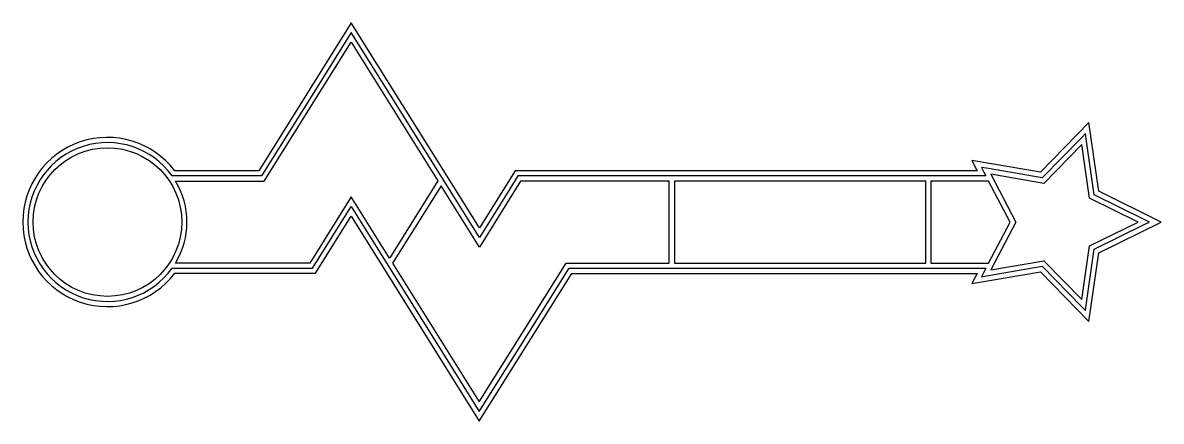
# Model space of a CAD drawing. Header units: inches. Extents: x -82 to 1027, y -194 to 194.
import ezdxf

# ---------------------------------------------------------------- set-up
doc = ezdxf.new("R2010")
doc.units = ezdxf.units.IN
doc.header["$MEASUREMENT"] = 0

msp = doc.modelspace()

# ---------------------------------------------------------------- linework, layer by layer
msp.add_line((275.1, -35), (274.9, -35.3))
for points in [[(966.2, 30), (956.5, 97), (909.2, 48.5), (842.5, 59.9), (847.7, 50), (397.2, 50), (362.5, -5.6), (237.5, 194.4), (147.4, 50), (65.6, 50, 2.96244), (65.6, -50), (202.8, -50), (237.5, 5.6), (362.4, -194.3), (452.7, -50.1), (847.6, -50.2), (842.5, -59.9), (909.2, -48.5), (956.5, -97), (966.2, -30), (1026.9, 0)], [(362.5, -15.1), (338.2, 23.8), (275.7, 123.8), (237.5, 184.9), (199.4, 123.8), (150.1, 45), (63.1, 45, 3.124381), (63.1, -45), (200, -45), (213.2, -23.8), (237.5, 15.1), (261.8, -23.8), (324.3, -123.8), (362.4, -184.9), (400.6, -123.9), (450, -45), (856, -45), (854, -48.8), (851.7, -53.3), (856.7, -52.4), (911, -43.1), (949.5, -82.6), (953, -86.2), (953.7, -81.2), (961.7, -26.6), (1011.1, -2.2), (1015.6, 0), (1011.1, 2.2), (961.7, 26.6), (953.7, 81.2), (953, 86.2), (949.5, 82.6), (911, 43.1), (856.7, 52.4), (851.7, 53.3), (854, 48.8), (856, 45), (400, 45), (386.8, 23.8)]]:
    msp.add_lwpolyline(points, format="xyb", close=True)
msp.add_lwpolyline([(274.9, -35.3), (237.5, 24.5), (197.3, -40), (66.4, -40, 0.27801), (66.4, 40), (152.9, 40), (237.5, 175.5), (322.1, 40.1), (275.1, -35)], format="xyb")
for points in [[(860.8, 46.6), (885.3, 0), (860.8, -46.6), (912.7, -37.7), (949.5, -75.5), (957.1, -23.3), (1004.4, 0), (957.1, 23.3), (949.5, 75.5), (912.7, 37.7)], [(277.9, -40.1), (362.4, -175.4), (447.2, -40), (547.5, -40), (547.5, 40), (402.7, 40), (362.5, -24.5), (325.1, 35.4)], [(552.5, 40), (552.5, -40), (797.5, -40), (797.5, 40)], [(858.6, 40), (802.5, 40), (802.5, -40), (858.6, -40), (879.7, 0)]]:
    msp.add_lwpolyline(points, close=True)
msp.add_circle((0, 0), 72.5)

doc.saveas('drawing.dxf')
